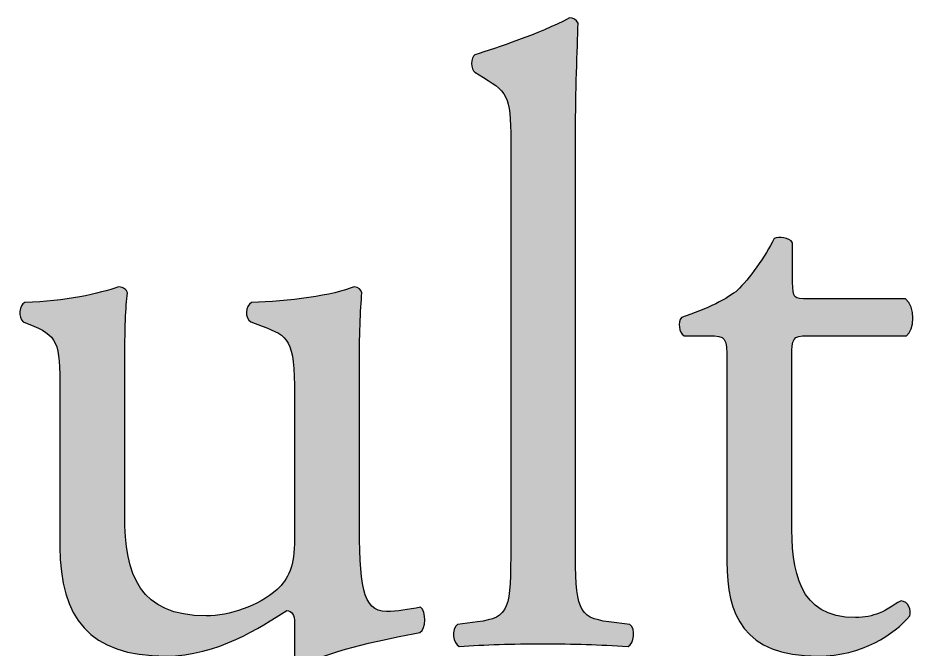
# Paper-space layout 'A2mask' of a CAD drawing. Extents: x 0 to 564, y 0 to 393.
# Drawn here: x 466.65 to 480.22, y 60.28 to 69.81 of the extents above; entities that cross this region are included whole.
import ezdxf
from ezdxf.enums import TextEntityAlignment as Align

# ---------------------------------------------------------------- set-up
doc = ezdxf.new("R2010")
doc.units = 0
doc.layers.get('0').update_dxf_attribs({"linetype": 'CONTINUOUS'})
doc.layers.get('Defpoints').update_dxf_attribs({"linetype": 'CONTINUOUS'})
doc.layers.add('JPP_Mask', color=7, linetype='CONTINUOUS')
doc.styles.add('JPP', font='arial.ttf')

# ---------------------------------------------------------------- blocks, each defined once
blk = doc.blocks.new('A2mask')
at = {"true_color": 0x0081c6}
h = blk.add_hatch(color=142, dxfattribs=at)
edge = h.paths.add_edge_path()
edge.add_spline(control_points=[(475.074, 61.84), (475.074, 61.84), (475.074, 63.403), (475.074, 64.966)], knot_values=[15.5, 15.5, 15.5, 15.5, 16, 16, 16, 16], degree=3, periodic=0)
edge.add_spline(control_points=[(475.074, 64.966), (475.074, 66.529), (475.074, 68.093), (475.074, 68.093), (475.074, 68.675), (475.101, 69.336), (475.114, 69.732)], knot_values=[14, 14, 14, 14, 14.5, 14.5, 14.5, 15.5, 15.5, 15.5, 15.5], degree=3, periodic=0)
edge.add_spline(control_points=[(475.114, 69.732), (475.087, 69.785), (475.035, 69.811), (474.982, 69.811)], knot_values=[13, 13, 13, 13, 14, 14, 14, 14], degree=3, periodic=0)
edge.add_spline(control_points=[(474.982, 69.811), (474.506, 69.56), (473.885, 69.362), (473.554, 69.256)], knot_values=[12, 12, 12, 12, 13, 13, 13, 13], degree=3, periodic=0)
edge.add_spline(control_points=[(473.554, 69.256), (473.488, 69.216), (473.488, 69.032), (473.554, 68.991)], knot_values=[11, 11, 11, 11, 12, 12, 12, 12], degree=3, periodic=0)
edge.add_spline(control_points=[(473.554, 68.991), (473.554, 68.991), (473.686, 68.912), (473.686, 68.912), (474.083, 68.675), (474.096, 68.595), (474.096, 67.815)], knot_values=[9, 9, 9, 9, 10, 10, 10, 11, 11, 11, 11], degree=3, periodic=0)
edge.add_spline(control_points=[(474.096, 67.815), (474.096, 67.815), (474.096, 61.84), (474.096, 61.84), (474.096, 60.888), (474.083, 60.756), (473.594, 60.69)], knot_values=[7, 7, 7, 7, 8, 8, 8, 9, 9, 9, 9], degree=3, periodic=0)
edge.add_spline(control_points=[(473.594, 60.69), (473.594, 60.69), (473.29, 60.65), (473.29, 60.65), (473.197, 60.584), (473.224, 60.359), (473.316, 60.32)], knot_values=[5, 5, 5, 5, 6, 6, 6, 7, 7, 7, 7], degree=3, periodic=0)
edge.add_spline(control_points=[(473.316, 60.32), (473.712, 60.346), (474.109, 60.359), (474.585, 60.359)], knot_values=[4, 4, 4, 4, 5, 5, 5, 5], degree=3, periodic=0)
edge.add_spline(control_points=[(474.585, 60.359), (475.048, 60.359), (475.431, 60.346), (475.867, 60.32)], knot_values=[3, 3, 3, 3, 4, 4, 4, 4], degree=3, periodic=0)
edge.add_spline(control_points=[(475.867, 60.32), (475.96, 60.359), (475.987, 60.584), (475.894, 60.65)], knot_values=[2, 2, 2, 2, 3, 3, 3, 3], degree=3, periodic=0)
edge.add_spline(control_points=[(475.894, 60.65), (475.894, 60.65), (475.577, 60.69), (475.577, 60.69), (475.101, 60.756), (475.074, 60.888), (475.074, 61.84)], knot_values=[0, 0, 0, 0, 1, 1, 1, 2, 2, 2, 2], degree=3, periodic=0)
h = blk.add_hatch(color=142, dxfattribs=at)
edge = h.paths.add_edge_path()
edge.add_spline(control_points=[(478.339, 62.223), (478.339, 62.223), (478.339, 64.695), (478.339, 64.695), (478.339, 64.973), (478.353, 65.012), (478.577, 65.012)], knot_values=[0, 0, 0, 0, 1, 1, 1, 2, 2, 2, 2], degree=3, periodic=0)
edge.add_spline(control_points=[(478.577, 65.012), (478.577, 65.012), (478.951, 65.012), (479.324, 65.012)], knot_values=[19.5, 19.5, 19.5, 19.5, 20, 20, 20, 20], degree=3, periodic=0)
edge.add_spline(control_points=[(479.324, 65.012), (479.698, 65.012), (480.071, 65.012), (480.071, 65.012), (480.19, 65.092), (480.217, 65.449), (480.058, 65.568)], knot_values=[18, 18, 18, 18, 18.5, 18.5, 18.5, 19.5, 19.5, 19.5, 19.5], degree=3, periodic=0)
edge.add_spline(control_points=[(480.058, 65.568), (480.058, 65.568), (478.59, 65.568), (478.59, 65.568), (478.366, 65.568), (478.353, 65.581), (478.353, 65.819)], knot_values=[16, 16, 16, 16, 17, 17, 17, 18, 18, 18, 18], degree=3, periodic=0)
edge.add_spline(control_points=[(478.353, 65.819), (478.353, 65.819), (478.353, 66.414), (478.353, 66.414), (478.299, 66.506), (478.141, 66.506), (478.075, 66.48)], knot_values=[14, 14, 14, 14, 15, 15, 15, 16, 16, 16, 16], degree=3, periodic=0)
edge.add_spline(control_points=[(478.075, 66.48), (477.942, 66.216), (477.691, 65.859), (477.52, 65.7)], knot_values=[13, 13, 13, 13, 14, 14, 14, 14], degree=3, periodic=0)
edge.add_spline(control_points=[(477.52, 65.7), (477.387, 65.581), (477.057, 65.409), (476.673, 65.29)], knot_values=[12, 12, 12, 12, 13, 13, 13, 13], degree=3, periodic=0)
edge.add_spline(control_points=[(476.673, 65.29), (476.62, 65.211), (476.634, 65.065), (476.713, 65.012)], knot_values=[11, 11, 11, 11, 12, 12, 12, 12], degree=3, periodic=0)
edge.add_spline(control_points=[(476.713, 65.012), (476.713, 65.012), (477.083, 65.012), (477.083, 65.012), (477.348, 65.012), (477.361, 64.986), (477.361, 64.629)], knot_values=[9, 9, 9, 9, 10, 10, 10, 11, 11, 11, 11], degree=3, periodic=0)
edge.add_spline(control_points=[(477.361, 64.629), (477.361, 64.629), (477.361, 61.602), (477.361, 61.602), (477.361, 60.809), (477.599, 60.174), (478.736, 60.174)], knot_values=[7, 7, 7, 7, 8, 8, 8, 9, 9, 9, 9], degree=3, periodic=0)
edge.add_spline(control_points=[(478.736, 60.174), (479.41, 60.174), (479.886, 60.504), (480.124, 60.782)], knot_values=[6, 6, 6, 6, 7, 7, 7, 7], degree=3, periodic=0)
edge.add_spline(control_points=[(480.124, 60.782), (480.151, 60.861), (480.097, 61.007), (479.992, 61.007)], knot_values=[5, 5, 5, 5, 6, 6, 6, 6], degree=3, periodic=0)
edge.add_spline(control_points=[(479.992, 61.007), (479.952, 61.007), (479.78, 60.861), (479.661, 60.822)], knot_values=[4, 4, 4, 4, 5, 5, 5, 5], degree=3, periodic=0)
edge.add_spline(control_points=[(479.661, 60.822), (479.556, 60.782), (479.436, 60.756), (479.304, 60.756)], knot_values=[3, 3, 3, 3, 4, 4, 4, 4], degree=3, periodic=0)
edge.add_spline(control_points=[(479.304, 60.756), (478.432, 60.756), (478.339, 61.456), (478.339, 62.223)], knot_values=[2, 2, 2, 2, 3, 3, 3, 3], degree=3, periodic=0)
h = blk.add_hatch(color=142, dxfattribs=at)
edge = h.paths.add_edge_path()
edge.add_spline(control_points=[(468.267, 62.302), (468.267, 62.302), (468.267, 62.854), (468.267, 63.406)], knot_values=[27.5, 27.5, 27.5, 27.5, 28, 28, 28, 28], degree=3, periodic=0)
edge.add_spline(control_points=[(468.267, 63.406), (468.267, 63.958), (468.267, 64.51), (468.267, 64.51), (468.267, 65.158), (468.28, 65.436), (468.306, 65.66)], knot_values=[26, 26, 26, 26, 26.5, 26.5, 26.5, 27.5, 27.5, 27.5, 27.5], degree=3, periodic=0)
edge.add_spline(control_points=[(468.306, 65.66), (468.293, 65.713), (468.253, 65.74), (468.174, 65.753)], knot_values=[25, 25, 25, 25, 26, 26, 26, 26], degree=3, periodic=0)
edge.add_spline(control_points=[(468.174, 65.753), (467.883, 65.647), (467.368, 65.528), (466.759, 65.515)], knot_values=[24, 24, 24, 24, 25, 25, 25, 25], degree=3, periodic=0)
edge.add_spline(control_points=[(466.759, 65.515), (466.667, 65.475), (466.654, 65.29), (466.733, 65.224)], knot_values=[23, 23, 23, 23, 24, 24, 24, 24], degree=3, periodic=0)
edge.add_spline(control_points=[(466.733, 65.224), (466.733, 65.224), (466.892, 65.158), (466.892, 65.158), (467.288, 64.986), (467.288, 64.867), (467.288, 64.034)], knot_values=[21, 21, 21, 21, 22, 22, 22, 23, 23, 23, 23], degree=3, periodic=0)
edge.add_spline(control_points=[(467.288, 64.034), (467.288, 64.034), (467.288, 61.826), (467.288, 61.826), (467.288, 60.756), (467.725, 60.174), (468.888, 60.174)], knot_values=[19, 19, 19, 19, 20, 20, 20, 21, 21, 21, 21], degree=3, periodic=0)
edge.add_spline(control_points=[(468.888, 60.174), (469.668, 60.174), (470.315, 60.61), (470.712, 60.861)], knot_values=[18, 18, 18, 18, 19, 19, 19, 19], degree=3, periodic=0)
edge.add_spline(control_points=[(470.712, 60.861), (470.792, 60.861), (470.831, 60.795), (470.831, 60.676)], knot_values=[17, 17, 17, 17, 18, 18, 18, 18], degree=3, periodic=0)
edge.add_spline(control_points=[(470.831, 60.676), (470.831, 60.676), (470.831, 60.134), (470.831, 60.134), (470.858, 60.082), (470.924, 60.041), (470.99, 60.041)], knot_values=[15, 15, 15, 15, 16, 16, 16, 17, 17, 17, 17], degree=3, periodic=0)
edge.add_spline(control_points=[(470.99, 60.041), (471.439, 60.293), (472.206, 60.425), (472.722, 60.531)], knot_values=[14, 14, 14, 14, 15, 15, 15, 15], degree=3, periodic=0)
edge.add_spline(control_points=[(472.722, 60.531), (472.828, 60.584), (472.814, 60.848), (472.735, 60.914)], knot_values=[13, 13, 13, 13, 14, 14, 14, 14], degree=3, periodic=0)
edge.add_spline(control_points=[(472.735, 60.914), (472.55, 60.875), (472.378, 60.848), (472.219, 60.848)], knot_values=[12, 12, 12, 12, 13, 13, 13, 13], degree=3, periodic=0)
edge.add_spline(control_points=[(472.219, 60.848), (471.849, 60.848), (471.81, 61.245), (471.81, 62.289)], knot_values=[11, 11, 11, 11, 12, 12, 12, 12], degree=3, periodic=0)
edge.add_spline(control_points=[(471.81, 62.289), (471.81, 62.289), (471.81, 64.51), (471.81, 64.51), (471.81, 64.999), (471.823, 65.409), (471.849, 65.66)], knot_values=[9, 9, 9, 9, 10, 10, 10, 11, 11, 11, 11], degree=3, periodic=0)
edge.add_spline(control_points=[(471.849, 65.66), (471.836, 65.713), (471.796, 65.74), (471.73, 65.753)], knot_values=[8, 8, 8, 8, 9, 9, 9, 9], degree=3, periodic=0)
edge.add_spline(control_points=[(471.73, 65.753), (471.439, 65.621), (470.712, 65.528), (470.183, 65.515)], knot_values=[7, 7, 7, 7, 8, 8, 8, 8], degree=3, periodic=0)
edge.add_spline(control_points=[(470.183, 65.515), (470.078, 65.462), (470.078, 65.277), (470.17, 65.224)], knot_values=[6, 6, 6, 6, 7, 7, 7, 7], degree=3, periodic=0)
edge.add_spline(control_points=[(470.17, 65.224), (470.17, 65.224), (470.342, 65.158), (470.342, 65.158), (470.739, 64.999), (470.831, 64.973), (470.831, 64.113)], knot_values=[4, 4, 4, 4, 5, 5, 5, 6, 6, 6, 6], degree=3, periodic=0)
edge.add_spline(control_points=[(470.831, 64.113), (470.831, 64.113), (470.831, 61.945), (470.831, 61.945), (470.831, 61.535), (470.739, 61.337), (470.567, 61.179)], knot_values=[2, 2, 2, 2, 3, 3, 3, 4, 4, 4, 4], degree=3, periodic=0)
edge.add_spline(control_points=[(470.567, 61.179), (470.276, 60.927), (469.853, 60.782), (469.496, 60.782)], knot_values=[1, 1, 1, 1, 2, 2, 2, 2], degree=3, periodic=0)
edge.add_spline(control_points=[(469.496, 60.782), (468.491, 60.782), (468.267, 61.391), (468.267, 62.302)], knot_values=[0, 0, 0, 0, 1, 1, 1, 1], degree=3, periodic=0)
at = {"layer": 'Defpoints', "color": 142, "true_color": 0x0081c6}
for points, knots in [([(475.074, 61.84), (475.074, 60.888), (475.101, 60.756), (475.577, 60.69), (475.577, 60.69), (475.894, 60.65), (475.894, 60.65), (475.987, 60.584), (475.96, 60.359), (475.867, 60.32), (475.431, 60.346), (475.048, 60.359), (474.585, 60.359), (474.109, 60.359), (473.712, 60.346), (473.316, 60.32), (473.224, 60.359), (473.197, 60.584), (473.29, 60.65), (473.29, 60.65), (473.594, 60.69), (473.594, 60.69), (474.083, 60.756), (474.096, 60.888), (474.096, 61.84), (474.096, 61.84), (474.096, 67.815), (474.096, 67.815), (474.096, 68.595), (474.083, 68.675), (473.686, 68.912), (473.686, 68.912), (473.554, 68.991), (473.554, 68.991), (473.488, 69.032), (473.488, 69.216), (473.554, 69.256), (473.885, 69.362), (474.506, 69.56), (474.982, 69.811), (475.035, 69.811), (475.087, 69.785), (475.114, 69.732), (475.101, 69.336), (475.074, 68.675), (475.074, 68.093), (475.074, 68.093), (475.074, 61.84), (475.074, 61.84)], [0, 0, 0, 0, 1, 1, 1, 2, 2, 2, 3, 3, 3, 4, 4, 4, 5, 5, 5, 6, 6, 6, 7, 7, 7, 8, 8, 8, 9, 9, 9, 10, 10, 10, 11, 11, 11, 12, 12, 12, 13, 13, 13, 14, 14, 14, 15, 15, 15, 16, 16, 16, 16]), ([(478.577, 65.012), (478.353, 65.012), (478.339, 64.973), (478.339, 64.695), (478.339, 64.695), (478.339, 62.223), (478.339, 62.223), (478.339, 61.456), (478.432, 60.756), (479.304, 60.756), (479.436, 60.756), (479.556, 60.782), (479.661, 60.822), (479.78, 60.861), (479.952, 61.007), (479.992, 61.007), (480.097, 61.007), (480.151, 60.861), (480.124, 60.782), (479.886, 60.504), (479.41, 60.174), (478.736, 60.174), (477.599, 60.174), (477.361, 60.809), (477.361, 61.602), (477.361, 61.602), (477.361, 64.629), (477.361, 64.629), (477.361, 64.986), (477.348, 65.012), (477.083, 65.012), (477.083, 65.012), (476.713, 65.012), (476.713, 65.012), (476.634, 65.065), (476.62, 65.211), (476.673, 65.29), (477.057, 65.409), (477.387, 65.581), (477.52, 65.7), (477.691, 65.859), (477.942, 66.216), (478.075, 66.48), (478.141, 66.506), (478.299, 66.506), (478.353, 66.414), (478.353, 66.414), (478.353, 65.819), (478.353, 65.819), (478.353, 65.581), (478.366, 65.568), (478.59, 65.568), (478.59, 65.568), (480.058, 65.568), (480.058, 65.568), (480.217, 65.449), (480.19, 65.092), (480.071, 65.012), (480.071, 65.012), (478.577, 65.012), (478.577, 65.012)], [0, 0, 0, 0, 1, 1, 1, 2, 2, 2, 3, 3, 3, 4, 4, 4, 5, 5, 5, 6, 6, 6, 7, 7, 7, 8, 8, 8, 9, 9, 9, 10, 10, 10, 11, 11, 11, 12, 12, 12, 13, 13, 13, 14, 14, 14, 15, 15, 15, 16, 16, 16, 17, 17, 17, 18, 18, 18, 19, 19, 19, 20, 20, 20, 20]), ([(468.267, 62.302), (468.267, 61.391), (468.491, 60.782), (469.496, 60.782), (469.853, 60.782), (470.276, 60.927), (470.567, 61.179), (470.739, 61.337), (470.831, 61.535), (470.831, 61.945), (470.831, 61.945), (470.831, 64.113), (470.831, 64.113), (470.831, 64.973), (470.739, 64.999), (470.342, 65.158), (470.342, 65.158), (470.17, 65.224), (470.17, 65.224), (470.078, 65.277), (470.078, 65.462), (470.183, 65.515), (470.712, 65.528), (471.439, 65.621), (471.73, 65.753), (471.796, 65.74), (471.836, 65.713), (471.849, 65.66), (471.823, 65.409), (471.81, 64.999), (471.81, 64.51), (471.81, 64.51), (471.81, 62.289), (471.81, 62.289), (471.81, 61.245), (471.849, 60.848), (472.219, 60.848), (472.378, 60.848), (472.55, 60.875), (472.735, 60.914), (472.814, 60.848), (472.828, 60.584), (472.722, 60.531), (472.206, 60.425), (471.439, 60.293), (470.99, 60.041), (470.924, 60.041), (470.858, 60.082), (470.831, 60.134), (470.831, 60.134), (470.831, 60.676), (470.831, 60.676), (470.831, 60.795), (470.792, 60.861), (470.712, 60.861), (470.315, 60.61), (469.668, 60.174), (468.888, 60.174), (467.725, 60.174), (467.288, 60.756), (467.288, 61.826), (467.288, 61.826), (467.288, 64.034), (467.288, 64.034), (467.288, 64.867), (467.288, 64.986), (466.892, 65.158), (466.892, 65.158), (466.733, 65.224), (466.733, 65.224), (466.654, 65.29), (466.667, 65.475), (466.759, 65.515), (467.368, 65.528), (467.883, 65.647), (468.174, 65.753), (468.253, 65.74), (468.293, 65.713), (468.306, 65.66), (468.28, 65.436), (468.267, 65.158), (468.267, 64.51), (468.267, 64.51), (468.267, 62.302), (468.267, 62.302)], [0, 0, 0, 0, 1, 1, 1, 2, 2, 2, 3, 3, 3, 4, 4, 4, 5, 5, 5, 6, 6, 6, 7, 7, 7, 8, 8, 8, 9, 9, 9, 10, 10, 10, 11, 11, 11, 12, 12, 12, 13, 13, 13, 14, 14, 14, 15, 15, 15, 16, 16, 16, 17, 17, 17, 18, 18, 18, 19, 19, 19, 20, 20, 20, 21, 21, 21, 22, 22, 22, 23, 23, 23, 24, 24, 24, 25, 25, 25, 26, 26, 26, 27, 27, 27, 28, 28, 28, 28])]:
    blk.add_open_spline(points, degree=3, knots=knots, dxfattribs=at)
at = {"color": 7, "style": 'JPP'}
for tag, p in [('Client', (516.6, 80.5)), ('Project1', (516.6, 63)), ('Project2', (516.6, 57.75)), ('Project3', (516.6, 52.5)), ('Title1', (516.6, 40.25)), ('Title2', (516.6, 35)), ('Title3', (516.6, 29.75)), ('Status', (441, 5.25))]:
    blk.add_attdef(tag, text='', height=2.5, dxfattribs=at).set_placement(p, align=Align.MIDDLE_LEFT)
at = {"color": 2, "style": 'JPP'}
for tag, p in [('Scale', (460.25, 17.5)), ('Drawn', (491.75, 17.5)), ('Checked', (523.25, 17.5)), ('Date', (554.75, 17.5))]:
    blk.add_attdef(tag, text='', height=1.4, dxfattribs=at).set_placement(p, align=Align.MIDDLE_CENTER)
at = {"color": 6, "style": 'JPP'}
for tag, p in [('Ref', (504, 5.25)), ('DrgNo.', (533.4, 5.25))]:
    blk.add_attdef(tag, text='', height=2.8, dxfattribs=at).set_placement(p, align=Align.MIDDLE_LEFT)
blk.add_attdef('Rev', text='', height=2.8, dxfattribs=at).set_placement((557.392, 5.25), align=Align.MIDDLE_CENTER)

psp = doc.layouts.new('A2mask')

# ---------------------------------------------------------------- block references
at = {"layer": 'JPP_Mask'}
psp.add_blockref('A2mask', (0, 0), dxfattribs=at)

doc.saveas('drawing.dxf')
